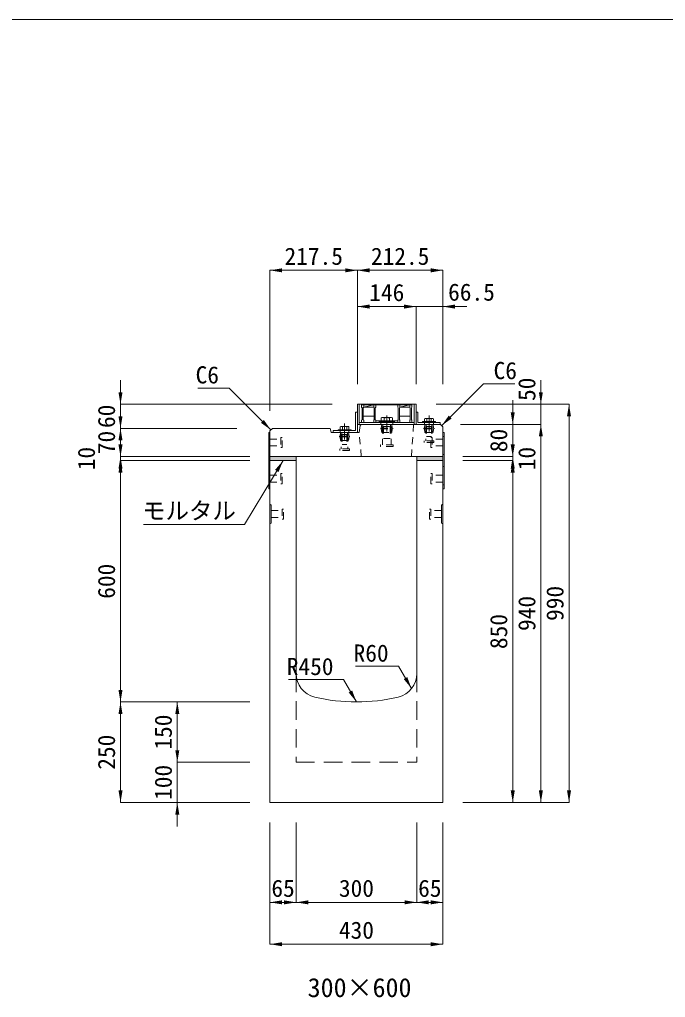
# Model space of a CAD drawing. Units: millimetres at full size. Extents: x -1934 to 78146, y -143454 to -112471.
# Drawn here: x 6126 to 7732, y -135193 to -132762 of the extents above; entities that cross this region are included whole.
import ezdxf
from ezdxf.enums import TextEntityAlignment as Align

# ---------------------------------------------------------------- set-up
doc = ezdxf.new("R2010")
doc.units = ezdxf.units.MM
doc.header["$LTSCALE"] = 23
for name, pattern in [('CHAIN', [18.5, 12, -1.5, 3.5, -1.5]), ('USER1', [3, 2, -1]), ('USER2', [1.35, 0.75, -0.6])]:
    doc.linetypes.add(name, pattern=pattern)
for name, color, linetype, lineweight in [('0_2', 7, 'Continuous', 13), ('インサート', 92, 'USER2', 9), ('グレーチング', 7, 'Continuous', 9), ('ジョイント', 7, 'Continuous', 5), ('モルタル', 7, 'Continuous', 13), ('作業エリア', 11, 'Continuous', 13), ('受枠', 3, 'Continuous', 13), ('寸法線', 7, 'Continuous', 13), ('引出線', 4, 'Continuous', 13), ('本体', 2, 'Continuous', 13), ('枠', 5, 'Continuous', 5)]:
    doc.layers.add(name, color=color, linetype=linetype, lineweight=lineweight)
doc.layers.add('ハッチング_モルタル', color=30, linetype='Continuous')
doc.styles.add('ＭＳ ゴシック', font='')
doc.styles.get('ＭＳ ゴシック').set_extended_font_data('MS Gothic')

# ---------------------------------------------------------------- blocks, each defined once
blk = doc.blocks.new('filled_arrow')
at = {"color": 0, "linetype": 'Continuous', "lineweight": -2}
blk.add_solid([(7.5, 1.25), (0, 0), (7.5, -1.25)], dxfattribs=at)

msp = doc.modelspace()

# ---------------------------------------------------------------- hatches: boundary and pattern name
at = {"layer": 'ハッチング_モルタル'}
for points in [[(6748.74, -133848.69), (6748.74, -133858.69), (6813.74, -133858.69), (6813.74, -133848.69)], [(7113.74, -133848.69), (7113.74, -133858.69), (7178.74, -133858.69), (7178.74, -133848.69)]]:
    msp.add_hatch(color=256, dxfattribs=at).paths.add_polyline_path(points)

# ---------------------------------------------------------------- linework, layer by layer
at = {"layer": 'インサート', "linetype": 'Continuous', "lineweight": 13}
for p, q in [((7027.24, -133751.89), (7025.39, -133752.73)), ((7025.39, -133752.73), (7025.39, -133761.89)), ((7051.23, -133751.89), (7027.24, -133751.89)), ((7051.23, -133751.89), (7053.09, -133752.73)), ((7053.09, -133752.73), (7053.09, -133761.89)), ((7134.75, -133753.89), (7133.29, -133754.73)), ((7133.29, -133754.73), (7133.29, -133761.89)), ((7134.75, -133753.89), (7153.72, -133753.89)), ((7153.72, -133753.89), (7155.19, -133754.73)), ((7155.19, -133754.73), (7155.19, -133761.89)), ((6924.75, -133773.89), (6923.29, -133774.73)), ((6923.29, -133774.73), (6923.29, -133781.89)), ((6923.29, -133781.89), (6945.19, -133781.89)), ((6924.75, -133773.89), (6943.72, -133773.89)), ((6943.72, -133773.89), (6945.19, -133774.73)), ((6945.19, -133774.73), (6945.19, -133781.89)), ((7053.09, -133761.89), (7025.39, -133761.89)), ((7133.29, -133761.89), (7155.19, -133761.89))]:
    msp.add_line(p, q, dxfattribs=at)
at = {"layer": 'インサート', "linetype": 'Continuous', "lineweight": 5}
for p, q in [((7032.31, -133752.73), (7032.31, -133761.89)), ((7046.16, -133752.73), (7046.16, -133761.89)), ((7138.76, -133754.73), (7138.76, -133761.89)), ((7149.71, -133754.73), (7149.71, -133761.89)), ((6928.76, -133774.73), (6928.76, -133781.89)), ((6939.71, -133774.73), (6939.71, -133781.89))]:
    msp.add_line(p, q, dxfattribs=at)
at = {"layer": 'インサート', "linetype": 'Continuous'}
for p, q in [((6918.24, -133781.89), (6950.24, -133781.89)), ((6918.24, -133781.89), (6918.24, -133784.19)), ((6950.24, -133781.89), (6950.24, -133784.19)), ((7058.24, -133761.89), (7020.24, -133761.89)), ((7020.24, -133761.89), (7020.24, -133764.19)), ((7058.24, -133764.19), (7020.24, -133764.19)), ((7058.24, -133761.89), (7058.24, -133764.19)), ((7128.24, -133761.89), (7160.24, -133761.89)), ((7128.24, -133761.89), (7128.24, -133764.19)), ((7128.24, -133764.19), (7160.24, -133764.19)), ((7160.24, -133761.89), (7160.24, -133764.19)), ((6918.24, -133784.19), (6950.24, -133784.19))]:
    msp.add_line(p, q, dxfattribs=at)
at = {"layer": 'インサート'}
for p, q in [((6927.24, -133781.89), (6927.24, -133784.19)), ((6941.24, -133781.89), (6941.24, -133784.19)), ((7024.24, -133777.94), (7054.24, -133777.94)), ((7024.24, -133777.94), (7024.24, -133779.44)), ((7024.24, -133779.44), (7054.24, -133779.44)), ((7025.49, -133777.94), (7026.74, -133768.69)), ((7025.49, -133779.44), (7026.74, -133788.69)), ((7026.74, -133768.69), (7051.74, -133768.69)), ((7028.34, -133773.69), (7050.14, -133773.69)), ((7028.34, -133773.69), (7028.34, -133819.19)), ((7029.79, -133768.69), (7029.79, -133773.69)), ((7030.24, -133761.89), (7030.24, -133764.19)), ((7031.24, -133773.69), (7031.24, -133803.69)), ((7047.24, -133773.69), (7047.24, -133803.69)), ((7048.24, -133761.89), (7048.24, -133764.19)), ((7048.69, -133768.69), (7048.69, -133773.69)), ((7050.14, -133773.69), (7050.14, -133819.19)), ((7052.99, -133777.94), (7051.74, -133768.69)), ((7052.99, -133779.44), (7051.74, -133788.69)), ((7054.24, -133777.94), (7054.24, -133779.44)), ((7131.74, -133777.94), (7156.74, -133777.94)), ((7131.74, -133777.94), (7131.74, -133779.44)), ((7131.74, -133779.44), (7156.74, -133779.44)), ((7132.99, -133777.94), (7134.24, -133768.69)), ((7132.99, -133779.44), (7134.24, -133788.69)), ((7134.24, -133768.69), (7154.24, -133768.69)), ((7135.99, -133773.69), (7152.49, -133773.69)), ((7135.99, -133773.69), (7135.99, -133809.69)), ((7137.11, -133768.69), (7137.11, -133773.69)), ((7137.24, -133761.89), (7137.24, -133764.19)), ((7138.24, -133773.69), (7138.24, -133798.69)), ((7150.24, -133773.69), (7150.24, -133798.69)), ((7151.24, -133761.89), (7151.24, -133764.19)), ((7151.36, -133768.69), (7151.36, -133773.69)), ((7152.49, -133773.69), (7152.49, -133809.69)), ((7155.49, -133777.94), (7154.24, -133768.69)), ((7155.49, -133779.44), (7154.24, -133788.69)), ((7156.74, -133777.94), (7156.74, -133779.44)), ((6748.74, -133805.19), (6775.74, -133805.19)), ((6748.74, -133805.19), (6748.74, -133822.19)), ((6778.74, -133801.19), (6775.74, -133801.19)), ((6775.74, -133801.19), (6775.74, -133826.19)), ((6778.74, -133826.19), (6778.74, -133801.19)), ((6921.74, -133797.94), (6946.74, -133797.94)), ((6921.74, -133797.94), (6921.74, -133799.44)), ((6921.74, -133799.44), (6946.74, -133799.44)), ((6922.99, -133797.94), (6924.24, -133788.69)), ((6922.99, -133799.44), (6924.24, -133808.69)), ((6924.24, -133788.69), (6944.24, -133788.69)), ((6925.99, -133793.69), (6942.49, -133793.69)), ((6925.99, -133793.69), (6925.99, -133829.69)), ((6927.11, -133788.69), (6927.11, -133793.69)), ((6928.24, -133793.69), (6928.24, -133818.69)), ((6940.24, -133793.69), (6940.24, -133818.69)), ((6941.36, -133788.69), (6941.36, -133793.69)), ((6942.49, -133793.69), (6942.49, -133829.69)), ((6945.49, -133797.94), (6944.24, -133788.69)), ((6945.49, -133799.44), (6944.24, -133808.69)), ((6946.74, -133797.94), (6946.74, -133799.44)), ((7026.74, -133788.69), (7051.74, -133788.69)), ((7031.24, -133803.69), (7047.24, -133803.69)), ((7134.24, -133788.69), (7154.24, -133788.69)), ((7138.24, -133798.69), (7150.24, -133798.69)), ((7148.74, -133801.19), (7151.74, -133801.19)), ((7148.74, -133826.19), (7148.74, -133801.19)), ((7151.74, -133801.19), (7151.74, -133826.19)), ((7178.74, -133805.19), (7151.74, -133805.19)), ((7178.74, -133805.19), (7178.74, -133822.19)), ((6748.74, -133822.19), (6775.74, -133822.19)), ((6775.74, -133826.19), (6778.74, -133826.19)), ((6922.24, -133833.69), (6922.24, -133829.69)), ((6946.24, -133829.69), (6922.24, -133829.69)), ((6924.24, -133808.69), (6944.24, -133808.69)), ((6928.24, -133818.69), (6940.24, -133818.69)), ((6946.24, -133829.69), (6946.24, -133833.69)), ((7023.24, -133823.69), (7023.24, -133819.19)), ((7055.24, -133819.19), (7023.24, -133819.19)), ((7055.24, -133823.69), (7023.24, -133823.69)), ((7055.24, -133819.19), (7055.24, -133823.69)), ((7132.24, -133813.69), (7132.24, -133809.69)), ((7156.24, -133809.69), (7132.24, -133809.69)), ((7156.24, -133813.69), (7132.24, -133813.69)), ((7151.74, -133826.19), (7148.74, -133826.19)), ((7178.74, -133822.19), (7151.74, -133822.19)), ((7156.24, -133809.69), (7156.24, -133813.69)), ((6946.24, -133833.69), (6922.24, -133833.69)), ((6748.74, -133895.19), (6775.74, -133895.19)), ((6748.74, -133895.19), (6748.74, -133912.19)), ((6778.74, -133891.19), (6775.74, -133891.19)), ((6775.74, -133891.19), (6775.74, -133916.19)), ((6778.74, -133916.19), (6778.74, -133891.19)), ((7148.74, -133891.19), (7151.74, -133891.19)), ((7148.74, -133916.19), (7148.74, -133891.19)), ((7151.74, -133891.19), (7151.74, -133916.19)), ((7178.74, -133895.19), (7151.74, -133895.19)), ((7178.74, -133895.19), (7178.74, -133912.19)), ((6748.74, -133912.19), (6775.74, -133912.19)), ((6775.74, -133916.19), (6778.74, -133916.19)), ((7151.74, -133916.19), (7148.74, -133916.19)), ((7178.74, -133912.19), (7151.74, -133912.19)), ((6751.94, -133983.19), (6778.94, -133983.19)), ((6751.94, -133983.19), (6751.94, -134000.19)), ((6751.94, -134000.19), (6778.94, -134000.19)), ((6781.94, -133979.19), (6778.94, -133979.19)), ((6778.94, -133979.19), (6778.94, -134004.19)), ((6781.94, -134004.19), (6781.94, -133979.19)), ((7145.54, -133979.19), (7148.54, -133979.19)), ((7145.54, -134004.19), (7145.54, -133979.19)), ((7148.54, -133979.19), (7148.54, -134004.19)), ((7175.54, -133983.19), (7148.54, -133983.19)), ((7175.54, -134000.19), (7148.54, -134000.19)), ((7175.54, -133983.19), (7175.54, -134000.19)), ((6778.94, -134004.19), (6781.94, -134004.19)), ((7148.54, -134004.19), (7145.54, -134004.19))]:
    msp.add_line(p, q, dxfattribs=at)
at = {"layer": 'インサート', "linetype": 'Continuous', "lineweight": 5}
for centre, radius, start, end in [((7028.85, -133759.39), 7.5, 62.50883, 117.49117), ((7039.24, -133780.62), 28.73, 76.05376, 103.94624), ((7049.62, -133759.39), 7.5, 62.50883, 117.49117), ((7136.02, -133758.73), 4.85, 55.61575, 124.38425), ((7144.24, -133772), 18.12, 72.41205, 107.58795), ((7152.45, -133758.73), 4.85, 55.61575, 124.38425), ((6926.02, -133778.73), 4.85, 55.61575, 124.38425), ((6934.24, -133792), 18.12, 72.41205, 107.58795), ((6942.45, -133778.73), 4.85, 55.61575, 124.38425)]:
    msp.add_arc(centre, radius, start, end, dxfattribs=at)
at = {"layer": 'グレーチング'}
for p, q in [((6976.74, -133720.19), (6976.74, -133726.19)), ((6976.74, -133720.19), (7101.74, -133720.19)), ((6976.74, -133726.19), (6977.74, -133727.19)), ((6977.74, -133727.19), (6977.74, -133757.19)), ((6981.74, -133726.19), (6980.74, -133727.19)), ((6980.74, -133727.19), (6980.74, -133757.19)), ((6981.74, -133720.19), (6981.74, -133726.19)), ((6981.74, -133726.19), (7006.74, -133720.19)), ((6981.74, -133726.19), (7006.74, -133726.19)), ((7006.74, -133720.19), (7006.74, -133726.19)), ((7006.74, -133726.19), (7007.74, -133727.19)), ((7007.74, -133727.19), (7007.74, -133757.19)), ((7011.74, -133726.19), (7010.74, -133727.19)), ((7010.74, -133727.19), (7010.74, -133757.19)), ((7011.74, -133720.19), (7011.74, -133726.19)), ((7066.74, -133720.19), (7066.74, -133726.19)), ((7066.74, -133726.19), (7067.74, -133727.19)), ((7067.74, -133727.19), (7067.74, -133757.19)), ((7071.74, -133726.19), (7070.74, -133727.19)), ((7070.74, -133727.19), (7070.74, -133757.19)), ((7071.74, -133726.19), (7096.74, -133720.19)), ((7071.74, -133720.19), (7071.74, -133726.19)), ((7071.74, -133726.19), (7096.74, -133726.19)), ((7096.74, -133720.19), (7096.74, -133726.19)), ((7096.74, -133726.19), (7097.74, -133727.19)), ((7097.74, -133727.19), (7097.74, -133757.19)), ((7101.74, -133726.19), (7100.74, -133727.19)), ((7100.74, -133727.19), (7100.74, -133757.19)), ((7101.74, -133720.19), (7101.74, -133726.19)), ((6976.74, -133758.19), (6977.74, -133757.19)), ((6976.74, -133764.19), (6976.74, -133758.19)), ((7007.74, -133748.19), (6980.74, -133748.19)), ((6981.74, -133758.19), (6980.74, -133757.19)), ((6981.74, -133764.19), (6981.74, -133758.19)), ((7006.74, -133758.19), (7007.74, -133757.19)), ((7006.74, -133764.19), (7006.74, -133758.19)), ((7011.74, -133758.19), (7010.74, -133757.19)), ((7011.74, -133764.19), (7011.74, -133758.19)), ((7066.74, -133758.19), (7067.74, -133757.19)), ((7066.74, -133764.19), (7066.74, -133758.19)), ((7097.74, -133748.19), (7070.74, -133748.19)), ((7071.74, -133758.19), (7070.74, -133757.19)), ((7071.74, -133764.19), (7071.74, -133758.19)), ((7096.74, -133758.19), (7097.74, -133757.19)), ((7096.74, -133764.19), (7096.74, -133758.19)), ((7101.74, -133758.19), (7100.74, -133757.19)), ((7101.74, -133764.19), (7101.74, -133758.19)), ((6976.74, -133764.19), (6981.74, -133764.19)), ((7006.74, -133764.19), (7011.74, -133764.19)), ((7066.74, -133759.69), (7011.74, -133759.69)), ((7066.74, -133764.19), (7071.74, -133764.19)), ((7096.74, -133764.19), (7101.74, -133764.19))]:
    msp.add_line(p, q, dxfattribs=at)
at = {"layer": 'ジョイント'}
for p, q in [((6745.54, -133788.69), (6748.74, -133788.69)), ((6745.54, -133788.69), (6745.54, -133928.69)), ((6748.74, -133788.69), (6748.74, -133928.69)), ((7178.74, -133788.69), (7181.94, -133788.69)), ((7178.74, -133788.69), (7178.74, -133928.69)), ((7181.94, -133788.69), (7181.94, -133928.69)), ((6745.54, -133928.69), (6748.74, -133928.69)), ((7178.74, -133928.69), (7181.94, -133928.69))]:
    msp.add_line(p, q, dxfattribs=at)
at = {"layer": 'ジョイント', "linetype": 'USER2'}
for p, q in [((6745.54, -133798.69), (6748.74, -133798.69)), ((7178.74, -133798.69), (7181.94, -133798.69)), ((6745.54, -133843.69), (6748.74, -133843.69)), ((7178.74, -133843.69), (7181.94, -133843.69)), ((6745.54, -133873.69), (6748.74, -133873.69)), ((7178.74, -133873.69), (7181.94, -133873.69)), ((6745.54, -133918.69), (6748.74, -133918.69)), ((7178.74, -133918.69), (7181.94, -133918.69))]:
    msp.add_line(p, q, dxfattribs=at)
at = {"layer": 'モルタル'}
for points in [[(6748.74, -133848.69), (6813.74, -133848.69), (6813.74, -133858.69), (6748.74, -133858.69)], [(7113.74, -133848.69), (7178.74, -133848.69), (7178.74, -133858.69), (7113.74, -133858.69)]]:
    msp.add_lwpolyline(points, close=True, dxfattribs=at)
at = {"layer": '作業エリア'}
for p, q in [((6896.28, -133778.69), (6898.74, -133778.69)), ((6898.74, -133778.69), (6899.22, -133781.1)), ((6973.35, -133771.24), (6973.74, -133768.69)), ((6973.74, -133768.69), (6976.32, -133768.69))]:
    msp.add_line(p, q, dxfattribs=at)
at = {"layer": '受枠'}
for p, q in [((6966.24, -133718.69), (7112.24, -133718.69)), ((6966.24, -133718.69), (6966.24, -133768.69)), ((6970.74, -133718.69), (6970.74, -133768.69)), ((7107.74, -133718.69), (7107.74, -133768.69)), ((7112.24, -133718.69), (7112.24, -133768.69)), ((6961.74, -133784.19), (6961.74, -133738.69)), ((6961.74, -133738.69), (6966.24, -133738.69)), ((6966.24, -133738.69), (6966.24, -133788.69)), ((7116.74, -133738.69), (7112.24, -133738.69)), ((7116.74, -133764.19), (7116.74, -133738.69)), ((6966.24, -133768.69), (7112.24, -133768.69)), ((6970.74, -133764.19), (7107.74, -133764.19)), ((7112.24, -133768.69), (7172.24, -133768.69)), ((7172.24, -133764.19), (7116.74, -133764.19)), ((7172.24, -133768.69), (7172.24, -133764.19)), ((6906.24, -133788.69), (6906.24, -133784.19)), ((6906.24, -133784.19), (6961.74, -133784.19)), ((6966.24, -133788.69), (6906.24, -133788.69))]:
    msp.add_line(p, q, dxfattribs=at)
at = {"layer": '受枠', "linetype": 'CHAIN'}
for p, q in [((7039.24, -133746.44), (7039.24, -133786.44)), ((7144.24, -133746.44), (7144.24, -133786.44)), ((6934.24, -133766.44), (6934.24, -133806.44))]:
    msp.add_line(p, q, dxfattribs=at)
at = {"layer": '受枠', "linetype": 'USER2'}
for p, q in [((7024.24, -133764.19), (7024.24, -133768.69)), ((7054.24, -133764.19), (7054.24, -133768.69)), ((7133.24, -133764.19), (7133.24, -133768.69)), ((7155.24, -133764.19), (7155.24, -133768.69)), ((6923.24, -133784.19), (6923.24, -133788.69)), ((6945.24, -133784.19), (6945.24, -133788.69))]:
    msp.add_line(p, q, dxfattribs=at)
at = {"layer": '寸法線'}
for p, q in [((6748.74, -133385.69), (6966.24, -133385.69)), ((6748.74, -133734.69), (6748.74, -133385.69)), ((6966.24, -133668.69), (6966.24, -133385.69)), ((6966.24, -133385.69), (7178.74, -133385.69)), ((6966.24, -133668.69), (6966.24, -133385.69)), ((7178.74, -133668.69), (7178.74, -133385.69)), ((6966.24, -133475.78), (7112.24, -133475.78)), ((6966.24, -133668.69), (6966.24, -133475.78)), ((7052.24, -133475.78), (7238.74, -133475.78)), ((7112.24, -133668.69), (7112.24, -133475.78)), ((7112.24, -133668.69), (7112.24, -133475.78)), ((7178.74, -133668.69), (7178.74, -133475.78)), ((6376.91, -133838.69), (6376.91, -133658.69)), ((7422.49, -133828.69), (7422.49, -133658.69)), ((7352.49, -133908.69), (7352.49, -133708.69)), ((6376.91, -133908.69), (6376.91, -133718.69)), ((6903.74, -133718.69), (6376.91, -133718.69)), ((7162.24, -133718.69), (7422.49, -133718.69)), ((7162.24, -133718.69), (7492.49, -133718.69)), ((7492.49, -134708.69), (7492.49, -133718.69)), ((6666.24, -133778.69), (6376.91, -133778.69)), ((6666.24, -133778.69), (6376.91, -133778.69)), ((7222.74, -133768.69), (7422.49, -133768.69)), ((7228.74, -133768.69), (7352.49, -133768.69)), ((7228.74, -133768.69), (7422.49, -133768.69)), ((7422.49, -134708.69), (7422.49, -133768.69)), ((6376.91, -133788.69), (6376.91, -133918.69)), ((7352.49, -133788.69), (7352.49, -133918.69)), ((6698.74, -133848.69), (6376.91, -133848.69)), ((6698.74, -133848.69), (6376.91, -133848.69)), ((7228.74, -133848.69), (7352.49, -133848.69)), ((7228.74, -133848.69), (7352.49, -133848.69)), ((6698.74, -133858.69), (6376.91, -133858.69)), ((6376.91, -133858.69), (6376.91, -134458.69)), ((6548.74, -133858.69), (6376.91, -133858.69)), ((7228.74, -133858.69), (7352.49, -133858.69)), ((7228.74, -133858.69), (7352.49, -133858.69)), ((7352.49, -134708.69), (7352.49, -133858.69)), ((6376.91, -134708.69), (6376.91, -134458.69)), ((6698.74, -134458.69), (6376.91, -134458.69)), ((6698.74, -134458.69), (6376.91, -134458.69)), ((6518.17, -134458.69), (6518.17, -134608.69)), ((6698.74, -134458.69), (6518.17, -134458.69)), ((6518.17, -134548.69), (6518.17, -134768.69)), ((6698.74, -134608.69), (6518.17, -134608.69)), ((6698.74, -134608.69), (6518.17, -134608.69)), ((6698.74, -134708.69), (6376.91, -134708.69)), ((6698.74, -134708.69), (6518.17, -134708.69)), ((7228.74, -134708.69), (7352.49, -134708.69)), ((7228.74, -134708.69), (7422.49, -134708.69)), ((7228.74, -134708.69), (7492.49, -134708.69)), ((6748.74, -134758.69), (6748.74, -134956.94)), ((6748.74, -134758.69), (6748.74, -135061.1)), ((6813.74, -134758.69), (6813.74, -134956.94)), ((6813.74, -134758.69), (6813.74, -134956.94)), ((7113.74, -134758.69), (7113.74, -134956.94)), ((7113.74, -134758.69), (7113.74, -134956.94)), ((7178.74, -134758.69), (7178.74, -134956.94)), ((7178.74, -134758.69), (7178.74, -135061.1)), ((6748.74, -134956.94), (6813.74, -134956.94)), ((6813.74, -134956.94), (7113.74, -134956.94)), ((7113.74, -134956.94), (7178.74, -134956.94)), ((6748.74, -135061.1), (7178.74, -135061.1))]:
    msp.add_line(p, q, dxfattribs=at)
at = {"layer": '引出線'}
for points in [[(6751.02, -133782.4), (6646.85, -133678.24), (6568.85, -133678.24)], [(7175.74, -133771.69), (7279.9, -133667.52), (7357.9, -133667.52)], [(6781.24, -133858.69), (6685.29, -134017.63), (6434.38, -134017.63)], [(7100.8, -134425.37), (7068.78, -134369.9), (6961.09, -134369.9)], [(6963.74, -134458.69), (6931.71, -134403.22), (6794.78, -134403.22)]]:
    msp.add_lwpolyline(points, dxfattribs=at)
at = {"layer": '本体'}
for p, q in [((6748.74, -133784.69), (6754.74, -133778.69)), ((6754.74, -133778.69), (6896.28, -133778.69)), ((6899.22, -133781.1), (6900.74, -133788.69)), ((6973.35, -133771.24), (6970.74, -133788.69)), ((6976.32, -133768.69), (7172.74, -133768.69)), ((7172.74, -133768.69), (7178.74, -133774.69)), ((7178.74, -133774.69), (7178.74, -133848.69)), ((6748.74, -133784.69), (6748.74, -133848.69)), ((6900.74, -133788.69), (6970.74, -133788.69)), ((6748.74, -133848.69), (7178.74, -133848.69)), ((6748.74, -133858.69), (6748.74, -134708.69)), ((6748.74, -133858.69), (6813.74, -133858.69)), ((6813.74, -133858.69), (6813.74, -134388.16)), ((7113.74, -133858.69), (7178.74, -133858.69)), ((7113.74, -133858.69), (7113.74, -134388.16)), ((7178.74, -133858.69), (7178.74, -134708.69)), ((6748.74, -134708.69), (7178.74, -134708.69))]:
    msp.add_line(p, q, dxfattribs=at)
at = {"layer": '本体', "linetype": 'USER2', "lineweight": 15}
for p, q in [((7100.74, -133848.69), (7105.74, -133768.69)), ((6975.74, -133848.69), (6970.74, -133788.69))]:
    msp.add_line(p, q, dxfattribs=at)
at = {"layer": '本体', "lineweight": 9}
for p, q in [((6748.74, -133967.19), (6751.94, -133969.19)), ((6751.94, -133969.19), (6751.94, -134014.19)), ((7178.74, -133967.19), (7175.54, -133969.19)), ((7175.54, -133969.19), (7175.54, -134014.19)), ((6751.94, -134014.19), (6748.74, -134016.19)), ((7175.54, -134014.19), (7178.74, -134016.19))]:
    msp.add_line(p, q, dxfattribs=at)
at = {"layer": '本体', "linetype": 'USER1', "lineweight": 15}
for p, q in [((6813.74, -134388.16), (6813.74, -134608.69)), ((7113.74, -134388.16), (7113.74, -134608.69)), ((6813.74, -134608.69), (7113.74, -134608.69))]:
    msp.add_line(p, q, dxfattribs=at)
at = {"layer": '本体'}
for centre, radius, start, end in [((6896.28, -133781.69), 3, 11.30993, 90), ((6976.32, -133771.69), 3, 90, 171.46923), ((6873.74, -134388.16), 60, 180, 256.65764), ((7053.74, -134388.16), 60, 283.34236, 0), ((6963.74, -134008.69), 450, 256.65764, 283.34236)]:
    msp.add_arc(centre, radius, start, end, dxfattribs=at)
at = {"layer": '枠', "lineweight": 13}
msp.add_line((-54.46, -132762.26), (9945.54, -132762.26), dxfattribs=at)

# ---------------------------------------------------------------- block references
at = {"layer": '寸法線', "xscale": 4, "yscale": 4}
for p in [(6748.74, -133385.69), (6966.24, -133385.69), (6966.24, -133475.78), (7178.74, -133475.78), (6748.74, -134956.94), (6813.74, -134956.94), (7113.74, -134956.94), (6748.74, -135061.1)]:
    msp.add_blockref('filled_arrow', p, dxfattribs=at)
for p, rotation in [((6966.24, -133385.69), 180), ((7178.74, -133385.69), 180), ((7112.24, -133475.78), 180), ((7112.24, -133475.78), 180), ((6376.91, -133718.69), 90), ((7422.49, -133718.69), 90), ((7492.49, -133718.69), 270), ((6376.91, -133778.69), 90), ((7352.49, -133768.69), 90), ((6376.91, -133778.69), 270), ((7422.49, -133768.69), 270), ((7422.49, -133768.69), 270), ((6376.91, -133848.69), 90), ((7352.49, -133848.69), 90), ((6376.91, -133848.69), 270), ((7352.49, -133848.69), 270), ((6376.91, -133858.69), 270), ((6376.91, -133858.69), 270), ((7352.49, -133858.69), 270), ((7352.49, -133858.69), 270), ((6376.91, -134458.69), 90), ((6376.91, -134458.69), 270), ((6518.17, -134458.69), 270), ((6518.17, -134608.69), 90), ((6518.17, -134608.69), 90), ((6376.91, -134708.69), 90), ((7352.49, -134708.69), 90), ((7422.49, -134708.69), 90), ((7492.49, -134708.69), 90), ((6518.17, -134708.69), 270), ((6813.74, -134956.94), 180), ((7113.74, -134956.94), 180), ((7178.74, -134956.94), 180), ((7178.74, -135061.1), 180)]:
    msp.add_blockref('filled_arrow', p, dxfattribs=dict(at, rotation=rotation))
at = {"layer": '引出線', "xscale": 4, "yscale": 4}
for p, rotation in [((6751.02, -133782.4), 135), ((7175.74, -133771.69), 45), ((6781.24, -133858.69), 238.9), ((7100.8, -134425.37), 120), ((6963.74, -134458.69), 120)]:
    msp.add_blockref('filled_arrow', p, dxfattribs=dict(at, rotation=rotation))

# ---------------------------------------------------------------- texts
at = {"layer": '0_2', "style": 'ＭＳ ゴシック'}
msp.add_text('300×600', height=47.47, dxfattribs=at).set_placement((6971.54, -135168.85), align=Align.MIDDLE_CENTER)
at = {"layer": '寸法線', "style": 'ＭＳ ゴシック'}
for s, p in [('217.5', (6857.49, -133350.69)), ('212.5', (7072.49, -133350.69)), ('146', (7039.24, -133440.78)), ('66.5', (7249.9, -133439.84)), ('65', (6781.24, -134921.94)), ('300', (6963.74, -134921.94)), ('65', (7146.24, -134921.94)), ('430', (6963.74, -135026.1))]:
    msp.add_text(s, height=42.72, dxfattribs=at).set_placement(p, align=Align.MIDDLE_CENTER)
for s, p in [('50', (7387.49, -133681.45)), ('60', (6341.91, -133748.69)), ('80', (7317.49, -133808.69)), ('70', (6341.91, -133813.69)), ('10', (6291.91, -133853.69)), ('10', (7387.49, -133853.69)), ('600', (6341.91, -134158.69)), ('990', (7457.49, -134213.69)), ('940', (7387.49, -134238.69)), ('850', (7317.49, -134283.69)), ('150', (6483.17, -134533.69)), ('250', (6341.91, -134583.69)), ('100', (6483.17, -134658.69))]:
    msp.add_text(s, height=42.72, rotation=90, dxfattribs=at).set_placement(p, align=Align.MIDDLE_CENTER)
at = {"layer": '引出線', "style": 'ＭＳ ゴシック'}
msp.add_text('C6', height=42.72, dxfattribs=at).set_placement((7304.9, -133613.52), align=Align.TOP_LEFT)
for s, p in [('C6', (6621.85, -133624.24)), ('R60', (7043.78, -134315.9)), ('R450', (6906.71, -134349.22))]:
    msp.add_text(s, height=42.72, dxfattribs=at).set_placement(p, align=Align.TOP_RIGHT)
msp.add_text('モルタル', height=42.72, dxfattribs=at).set_placement((6547.34, -133962.04), align=Align.TOP_CENTER)

doc.saveas('drawing.dxf')
